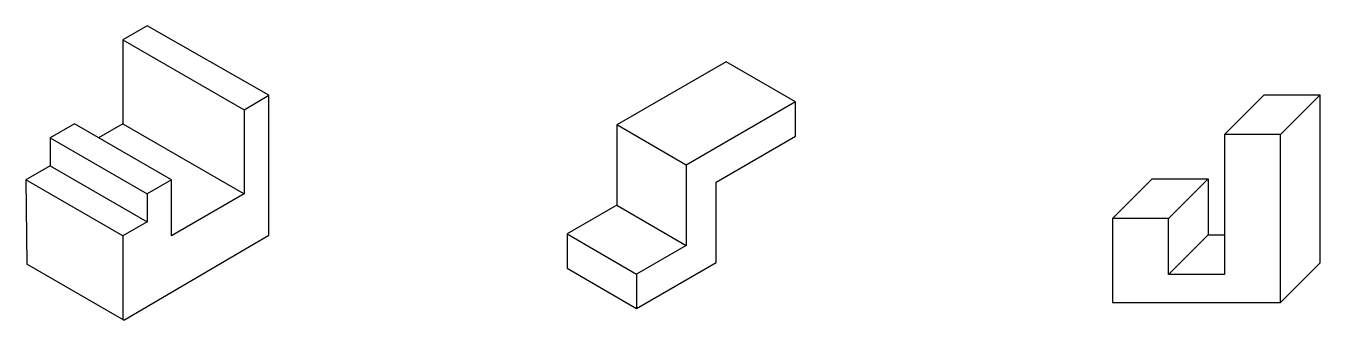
# Model space of a CAD drawing. Header units: millimetres. Extents: x -1.7 to 44.5, y 1.4 to 11.9.
import ezdxf

# ---------------------------------------------------------------- set-up
doc = ezdxf.new("R2010")
doc.units = ezdxf.units.MM

msp = doc.modelspace()

# ---------------------------------------------------------------- linework, layer by layer
for p, q in [((2.637, 11.877), (1.771, 11.377)), ((6.981, 9.403), (2.637, 11.877)), ((1.771, 11.377), (6.101, 8.877)), ((1.771, 11.377), (1.771, 8.377)), ((23.323, 10.598), (19.417, 8.343)), ((25.808, 9.163), (23.323, 10.598)), ((6.101, 8.877), (6.981, 9.403)), ((6.981, 4.403), (6.981, 9.403)), ((41.131, 8.002), (42.545, 9.416)), ((42.545, 9.416), (44.545, 9.416)), ((43.131, 8.002), (44.545, 9.416)), ((44.545, 3.416), (44.545, 9.416)), ((6.101, 8.877), (6.101, 5.877)), ((25.808, 9.163), (21.902, 6.908)), ((25.808, 7.933), (25.808, 9.163)), ((0.038, 8.377), (-0.828, 7.877)), ((3.503, 6.377), (0.038, 8.377)), ((1.771, 8.377), (0.905, 7.877)), ((1.771, 8.377), (6.101, 5.877)), ((21.902, 6.908), (19.417, 8.343)), ((19.417, 8.343), (19.417, 5.473)), ((-0.828, 7.877), (2.637, 5.877)), ((-0.828, 7.877), (-0.828, 6.877)), ((22.967, 6.293), (25.808, 7.933)), ((43.131, 8.002), (41.131, 8.002)), ((41.131, 8.002), (41.131, 3.002)), ((43.131, 2.002), (43.131, 8.002)), ((-0.828, 6.877), (-1.694, 6.377)), ((-0.828, 6.877), (2.637, 4.877)), ((21.902, 6.908), (21.902, 4.038)), ((-1.694, 6.377), (-1.658, 3.368)), ((1.771, 4.377), (-1.694, 6.377)), ((3.503, 6.377), (2.637, 5.877)), ((3.503, 4.377), (3.503, 6.377)), ((22.967, 3.423), (22.967, 6.293)), ((37.131, 5.002), (38.545, 6.416)), ((38.545, 6.416), (40.545, 6.416)), ((39.131, 5.002), (40.545, 6.416)), ((40.545, 6.416), (40.545, 4.416)), ((2.637, 5.877), (2.637, 4.877)), ((6.101, 5.877), (3.503, 4.377)), ((19.417, 5.473), (17.641, 4.448)), ((19.417, 5.473), (21.902, 4.038)), ((2.637, 4.877), (1.771, 4.377)), ((39.131, 5.002), (37.131, 5.002)), ((37.131, 5.002), (37.131, 2.002)), ((39.131, 3.002), (39.131, 5.002)), ((1.771, 4.377), (1.771, 1.388)), ((1.806, 1.368), (6.981, 4.403)), ((17.641, 4.448), (20.127, 3.013)), ((17.641, 4.448), (17.641, 3.218)), ((39.131, 3.002), (40.545, 4.416)), ((40.545, 4.416), (41.131, 4.416)), ((21.902, 4.038), (20.127, 3.013)), ((1.806, 1.368), (-1.658, 3.368)), ((20.127, 1.783), (22.967, 3.423)), ((43.131, 2.002), (44.545, 3.416)), ((17.641, 3.218), (20.127, 1.783)), ((20.127, 3.013), (20.127, 1.783)), ((41.131, 3.002), (39.131, 3.002)), ((37.131, 2.002), (43.131, 2.002))]:
    msp.add_line(p, q)

doc.saveas('drawing.dxf')
